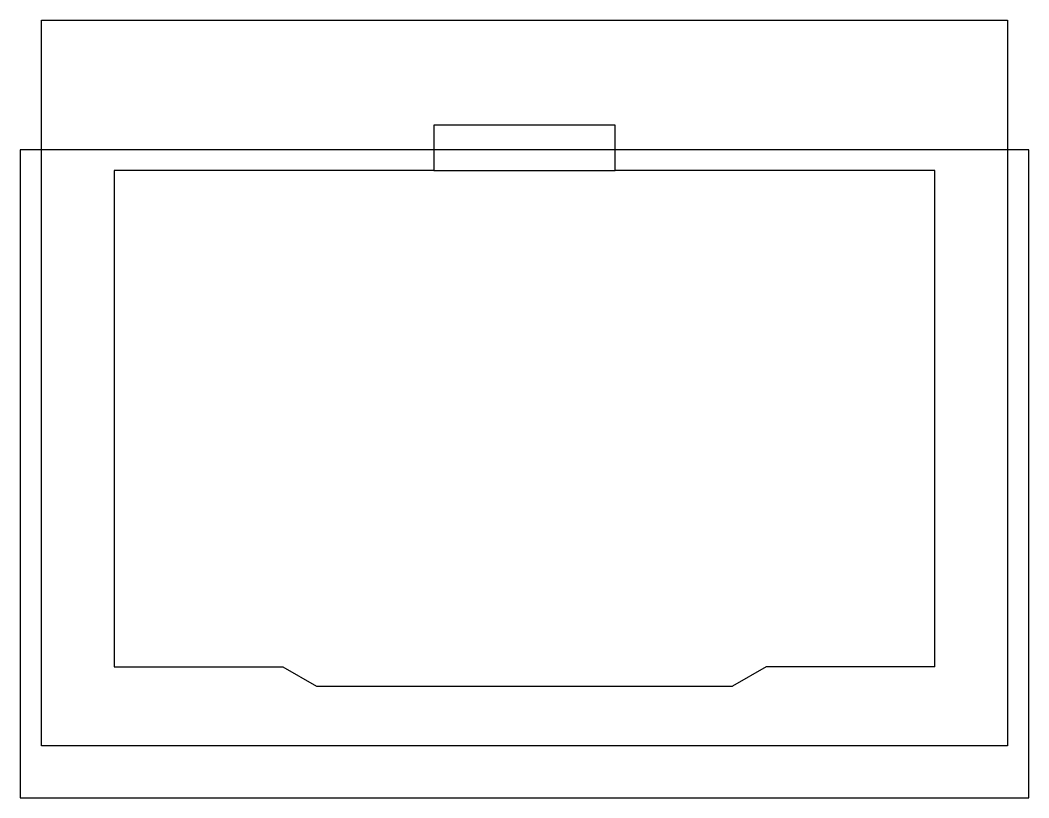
# Model space of a CAD drawing. Header units: millimetres. Extents: x -63.6 to 14.1, y 0 to 60.
import ezdxf

# ---------------------------------------------------------------- set-up
doc = ezdxf.new("R2010")
doc.units = ezdxf.units.MM
doc.layers.get('0').update_dxf_attribs({"linetype": 'CONTINUOUS'})

msp = doc.modelspace()

# ---------------------------------------------------------------- linework, layer by layer
for p, q in [((-56.389, 48.39), (-56.389, 10.11)), ((-31.749, 48.39), (-56.389, 48.39)), ((6.891, 48.39), (-17.749, 48.39)), ((6.891, 10.11), (6.891, 48.39)), ((-56.389, 10.11), (-43.389, 10.11)), ((-43.389, 10.11), (-40.791, 8.61)), ((-6.109, 10.11), (-8.707, 8.61)), ((6.891, 10.11), (-6.109, 10.11)), ((-40.791, 8.61), (-8.707, 8.61))]:
    msp.add_line(p, q)
for points in [[(12.485, 4), (-61.983, 4), (-61.983, 60), (12.485, 60)], [(-24.749, 51.89), (-31.749, 51.89), (-31.749, 48.39), (-17.749, 48.39), (-17.749, 51.89)], [(-63.64, 0), (14.142, 0), (14.142, 50), (-63.64, 50)]]:
    msp.add_lwpolyline(points, close=True)

doc.saveas('drawing.dxf')
